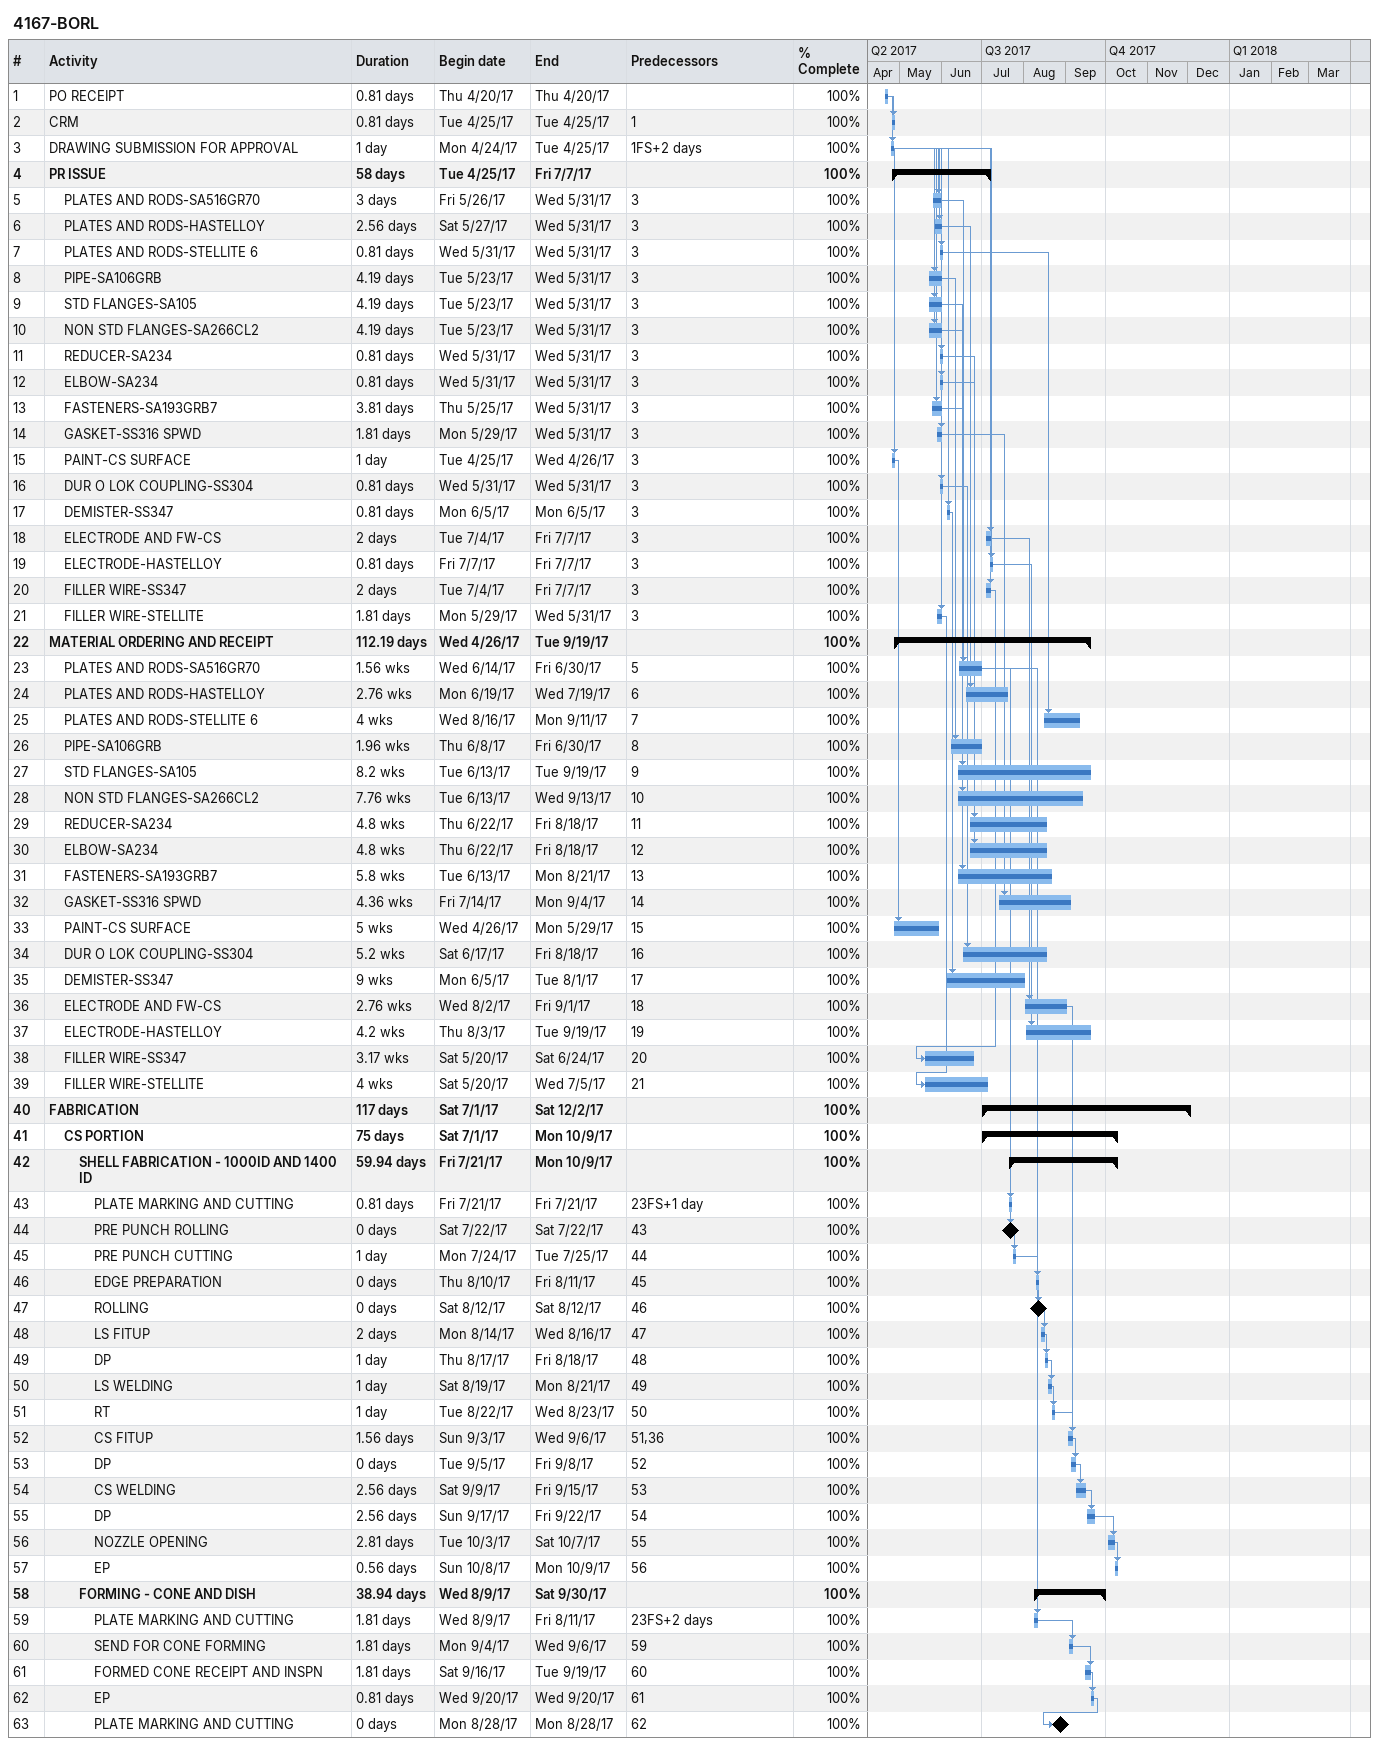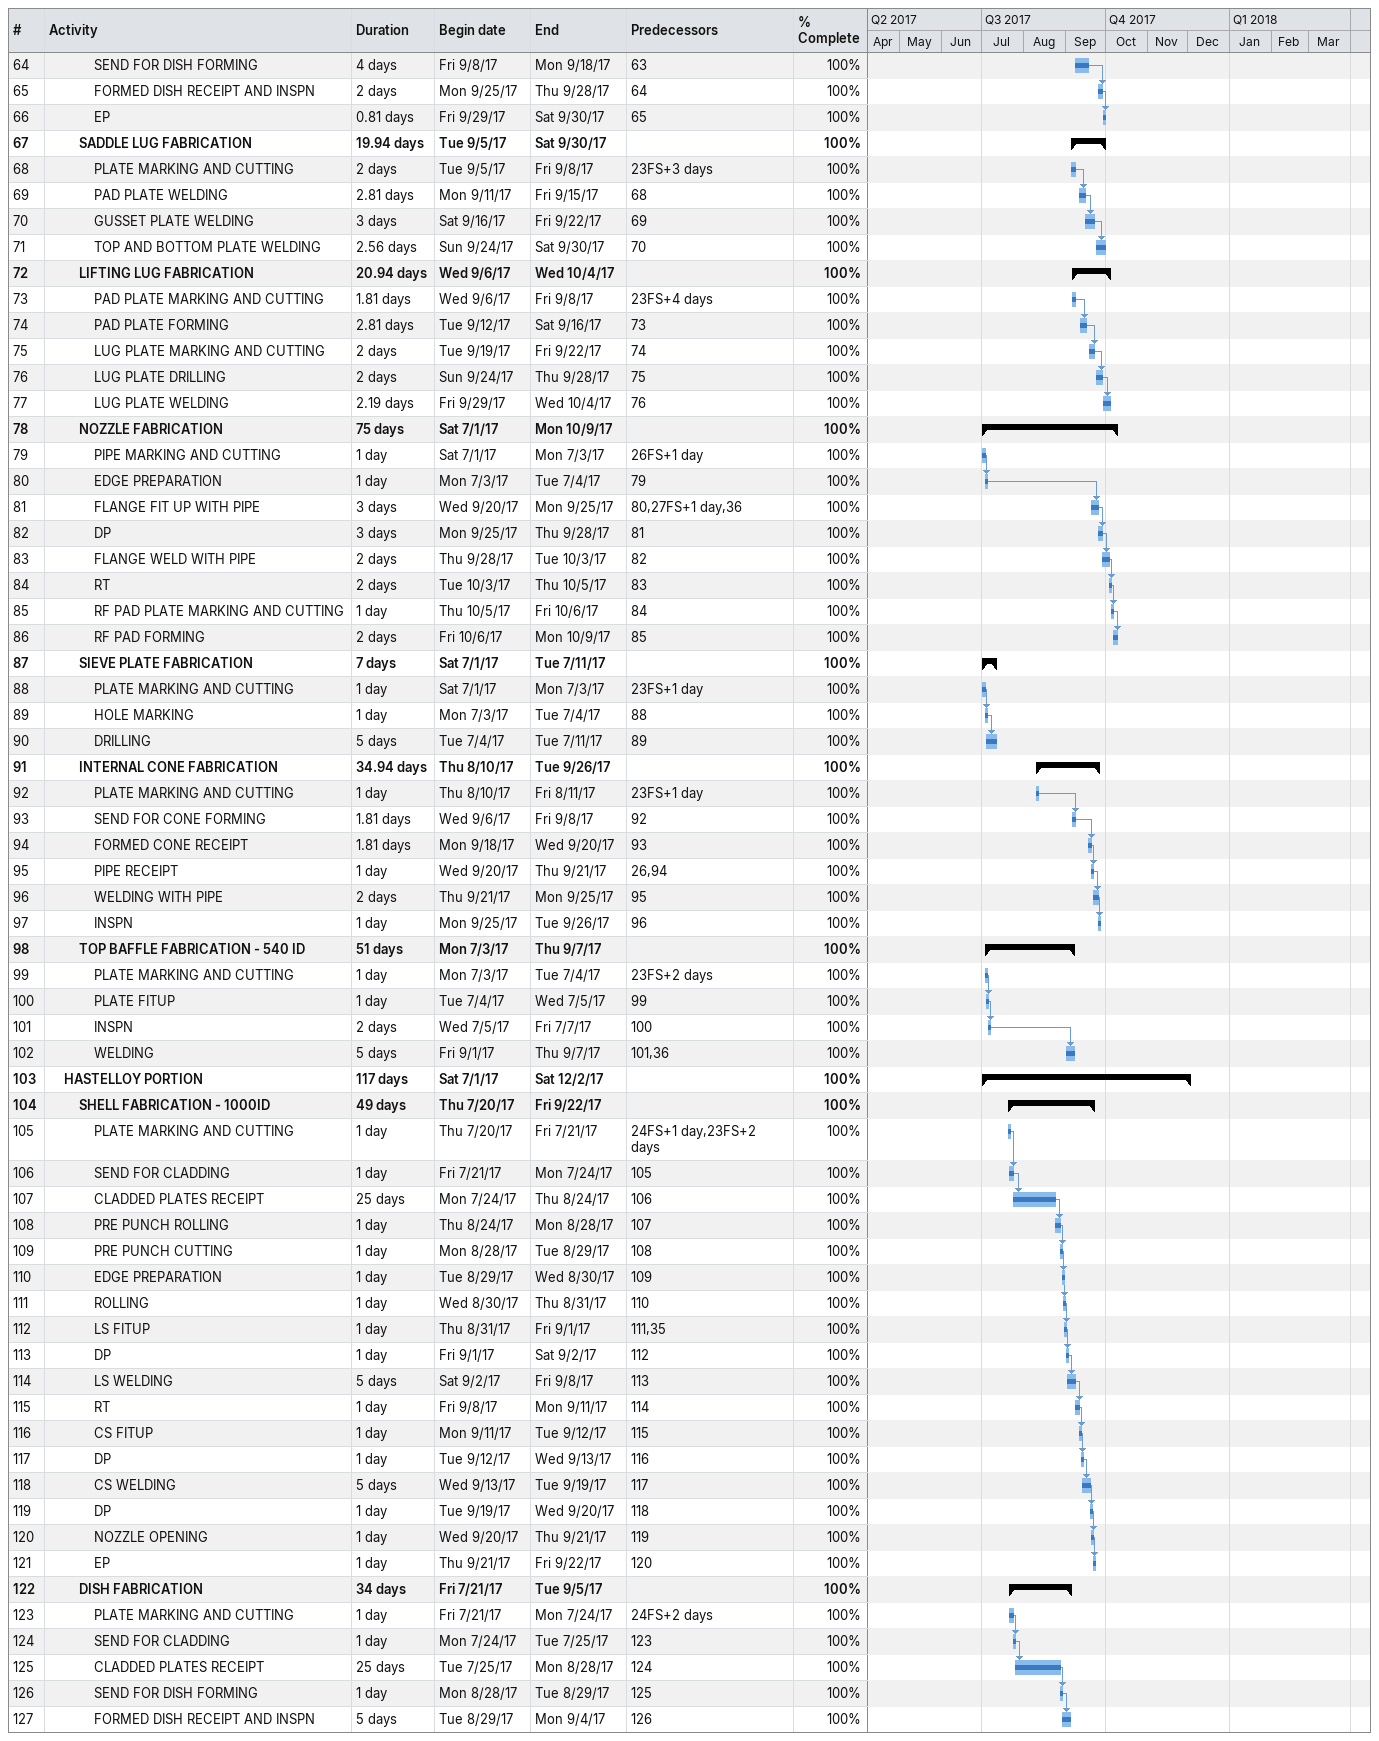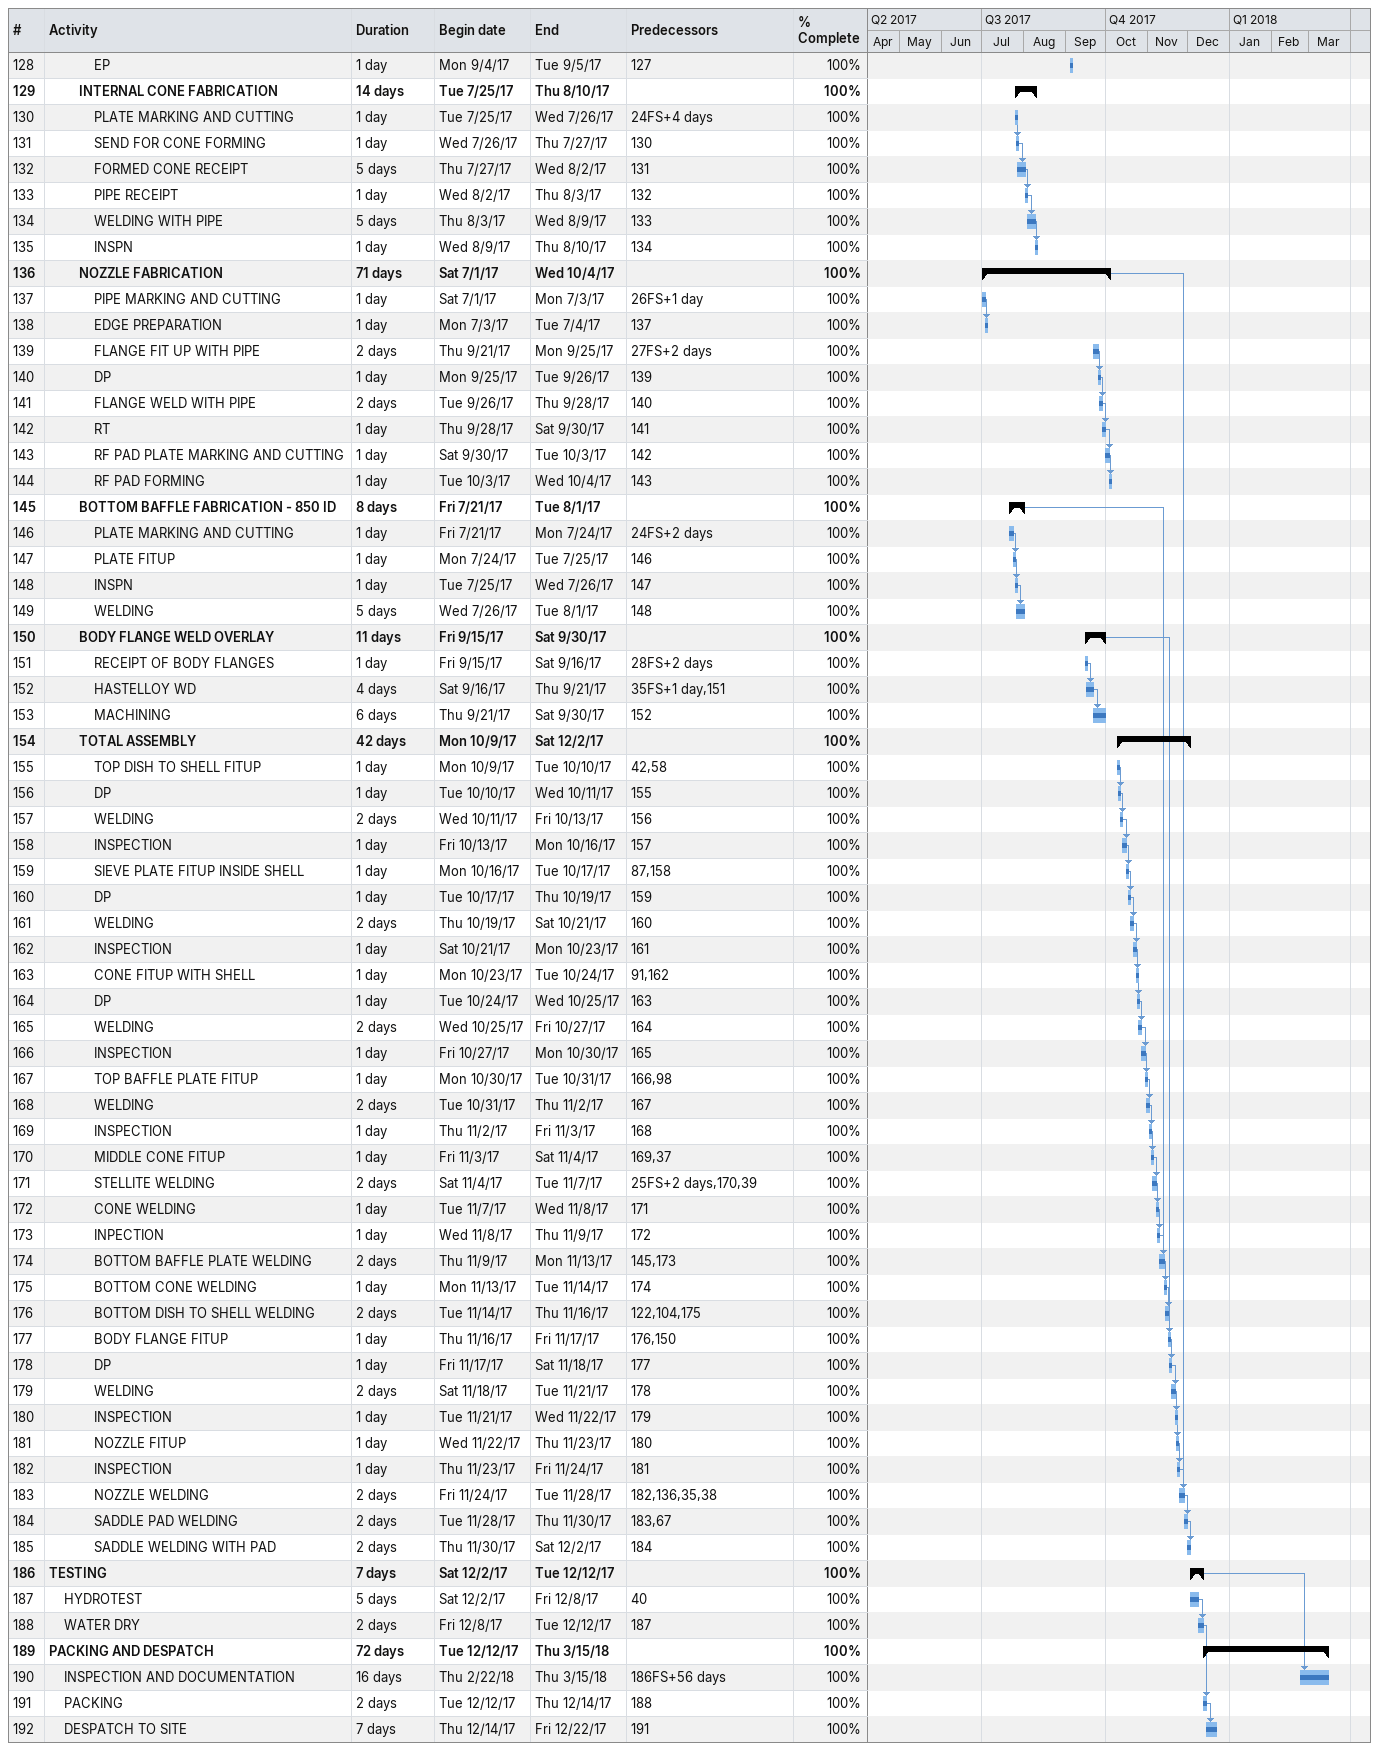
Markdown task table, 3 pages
4167-BORL

| ID | Level | Task | Duration | Start | Finish | Predecessors | % complete |
|---|---|---|---|---|---|---|---|
| 1 | 1 | PO RECEIPT | 0.81d | 2017-04-20 | 2017-04-20 |  | 100 |
| 2 | 1 | CRM | 0.81d | 2017-04-25 | 2017-04-25 | 1 | 100 |
| 3 | 1 | DRAWING SUBMISSION FOR APPROVAL | 1d | 2017-04-24 | 2017-04-25 | 1FS+2d | 100 |
| 4 | 1 | **PR ISSUE** | 58d | 2017-04-25 | 2017-07-07 |  | 100 |
| 5 | 2 | PLATES AND RODS-SA516GR70 | 3d | 2017-05-26 | 2017-05-31 | 3 | 100 |
| 6 | 2 | PLATES AND RODS-HASTELLOY | 2.56d | 2017-05-27 | 2017-05-31 | 3 | 100 |
| 7 | 2 | PLATES AND RODS-STELLITE 6 | 0.81d | 2017-05-31 | 2017-05-31 | 3 | 100 |
| 8 | 2 | PIPE-SA106GRB | 4.19d | 2017-05-23 | 2017-05-31 | 3 | 100 |
| 9 | 2 | STD FLANGES-SA105 | 4.19d | 2017-05-23 | 2017-05-31 | 3 | 100 |
| 10 | 2 | NON STD FLANGES-SA266CL2 | 4.19d | 2017-05-23 | 2017-05-31 | 3 | 100 |
| 11 | 2 | REDUCER-SA234 | 0.81d | 2017-05-31 | 2017-05-31 | 3 | 100 |
| 12 | 2 | ELBOW-SA234 | 0.81d | 2017-05-31 | 2017-05-31 | 3 | 100 |
| 13 | 2 | FASTENERS-SA193GRB7 | 3.81d | 2017-05-25 | 2017-05-31 | 3 | 100 |
| 14 | 2 | GASKET-SS316 SPWD | 1.81d | 2017-05-29 | 2017-05-31 | 3 | 100 |
| 15 | 2 | PAINT-CS SURFACE | 1d | 2017-04-25 | 2017-04-26 | 3 | 100 |
| 16 | 2 | DUR O LOK COUPLING-SS304 | 0.81d | 2017-05-31 | 2017-05-31 | 3 | 100 |
| 17 | 2 | DEMISTER-SS347 | 0.81d | 2017-06-05 | 2017-06-05 | 3 | 100 |
| 18 | 2 | ELECTRODE AND FW-CS | 2d | 2017-07-04 | 2017-07-07 | 3 | 100 |
| 19 | 2 | ELECTRODE-HASTELLOY | 0.81d | 2017-07-07 | 2017-07-07 | 3 | 100 |
| 20 | 2 | FILLER WIRE-SS347 | 2d | 2017-07-04 | 2017-07-07 | 3 | 100 |
| 21 | 2 | FILLER WIRE-STELLITE | 1.81d | 2017-05-29 | 2017-05-31 | 3 | 100 |
| 22 | 1 | **MATERIAL ORDERING AND RECEIPT** | 112.19d | 2017-04-26 | 2017-09-19 |  | 100 |
| 23 | 2 | PLATES AND RODS-SA516GR70 | 1.56w | 2017-06-14 | 2017-06-30 | 5 | 100 |
| 24 | 2 | PLATES AND RODS-HASTELLOY | 2.76w | 2017-06-19 | 2017-07-19 | 6 | 100 |
| 25 | 2 | PLATES AND RODS-STELLITE 6 | 4w | 2017-08-16 | 2017-09-11 | 7 | 100 |
| 26 | 2 | PIPE-SA106GRB | 1.96w | 2017-06-08 | 2017-06-30 | 8 | 100 |
| 27 | 2 | STD FLANGES-SA105 | 8.2w | 2017-06-13 | 2017-09-19 | 9 | 100 |
| 28 | 2 | NON STD FLANGES-SA266CL2 | 7.76w | 2017-06-13 | 2017-09-13 | 10 | 100 |
| 29 | 2 | REDUCER-SA234 | 4.8w | 2017-06-22 | 2017-08-18 | 11 | 100 |
| 30 | 2 | ELBOW-SA234 | 4.8w | 2017-06-22 | 2017-08-18 | 12 | 100 |
| 31 | 2 | FASTENERS-SA193GRB7 | 5.8w | 2017-06-13 | 2017-08-21 | 13 | 100 |
| 32 | 2 | GASKET-SS316 SPWD | 4.36w | 2017-07-14 | 2017-09-04 | 14 | 100 |
| 33 | 2 | PAINT-CS SURFACE | 5w | 2017-04-26 | 2017-05-29 | 15 | 100 |
| 34 | 2 | DUR O LOK COUPLING-SS304 | 5.2w | 2017-06-17 | 2017-08-18 | 16 | 100 |
| 35 | 2 | DEMISTER-SS347 | 9w | 2017-06-05 | 2017-08-01 | 17 | 100 |
| 36 | 2 | ELECTRODE AND FW-CS | 2.76w | 2017-08-02 | 2017-09-01 | 18 | 100 |
| 37 | 2 | ELECTRODE-HASTELLOY | 4.2w | 2017-08-03 | 2017-09-19 | 19 | 100 |
| 38 | 2 | FILLER WIRE-SS347 | 3.17w | 2017-05-20 | 2017-06-24 | 20 | 100 |
| 39 | 2 | FILLER WIRE-STELLITE | 4w | 2017-05-20 | 2017-07-05 | 21 | 100 |
| 40 | 1 | **FABRICATION** | 117d | 2017-07-01 | 2017-12-02 |  | 100 |
| 41 | 2 | **CS PORTION** | 75d | 2017-07-01 | 2017-10-09 |  | 100 |
| 42 | 3 | **SHELL FABRICATION - 1000ID AND 1400 ID** | 59.94d | 2017-07-21 | 2017-10-09 |  | 100 |
| 43 | 4 | PLATE MARKING AND CUTTING | 0.81d | 2017-07-21 | 2017-07-21 | 23FS+1d | 100 |
| 44 | 4 | PRE PUNCH ROLLING | 0d | 2017-07-22 | 2017-07-22 | 43 | 100 |
| 45 | 4 | PRE PUNCH CUTTING | 1d | 2017-07-24 | 2017-07-25 | 44 | 100 |
| 46 | 4 | EDGE PREPARATION | 0d | 2017-08-10 | 2017-08-11 | 45 | 100 |
| 47 | 4 | ROLLING | 0d | 2017-08-12 | 2017-08-12 | 46 | 100 |
| 48 | 4 | LS FITUP | 2d | 2017-08-14 | 2017-08-16 | 47 | 100 |
| 49 | 4 | DP | 1d | 2017-08-17 | 2017-08-18 | 48 | 100 |
| 50 | 4 | LS WELDING | 1d | 2017-08-19 | 2017-08-21 | 49 | 100 |
| 51 | 4 | RT | 1d | 2017-08-22 | 2017-08-23 | 50 | 100 |
| 52 | 4 | CS FITUP | 1.56d | 2017-09-03 | 2017-09-06 | 51, 36 | 100 |
| 53 | 4 | DP | 0d | 2017-09-05 | 2017-09-08 | 52 | 100 |
| 54 | 4 | CS WELDING | 2.56d | 2017-09-09 | 2017-09-15 | 53 | 100 |
| 55 | 4 | DP | 2.56d | 2017-09-17 | 2017-09-22 | 54 | 100 |
| 56 | 4 | NOZZLE OPENING | 2.81d | 2017-10-03 | 2017-10-07 | 55 | 100 |
| 57 | 4 | EP | 0.56d | 2017-10-08 | 2017-10-09 | 56 | 100 |
| 58 | 3 | **FORMING - CONE AND DISH** | 38.94d | 2017-08-09 | 2017-09-30 |  | 100 |
| 59 | 4 | PLATE MARKING AND CUTTING | 1.81d | 2017-08-09 | 2017-08-11 | 23FS+2d | 100 |
| 60 | 4 | SEND FOR CONE FORMING | 1.81d | 2017-09-04 | 2017-09-06 | 59 | 100 |
| 61 | 4 | FORMED CONE RECEIPT AND INSPN | 1.81d | 2017-09-16 | 2017-09-19 | 60 | 100 |
| 62 | 4 | EP | 0.81d | 2017-09-20 | 2017-09-20 | 61 | 100 |
| 63 | 4 | PLATE MARKING AND CUTTING | 0d | 2017-08-28 | 2017-08-28 | 62 | 100 |
| 64 | 4 | SEND FOR DISH FORMING | 4d | 2017-09-08 | 2017-09-18 | 63 | 100 |
| 65 | 4 | FORMED DISH RECEIPT AND INSPN | 2d | 2017-09-25 | 2017-09-28 | 64 | 100 |
| 66 | 4 | EP | 0.81d | 2017-09-29 | 2017-09-30 | 65 | 100 |
| 67 | 3 | **SADDLE LUG FABRICATION** | 19.94d | 2017-09-05 | 2017-09-30 |  | 100 |
| 68 | 4 | PLATE MARKING AND CUTTING | 2d | 2017-09-05 | 2017-09-08 | 23FS+3d | 100 |
| 69 | 4 | PAD PLATE WELDING | 2.81d | 2017-09-11 | 2017-09-15 | 68 | 100 |
| 70 | 4 | GUSSET PLATE WELDING | 3d | 2017-09-16 | 2017-09-22 | 69 | 100 |
| 71 | 4 | TOP AND BOTTOM PLATE WELDING | 2.56d | 2017-09-24 | 2017-09-30 | 70 | 100 |
| 72 | 3 | **LIFTING LUG FABRICATION** | 20.94d | 2017-09-06 | 2017-10-04 |  | 100 |
| 73 | 4 | PAD PLATE MARKING AND CUTTING | 1.81d | 2017-09-06 | 2017-09-08 | 23FS+4d | 100 |
| 74 | 4 | PAD PLATE FORMING | 2.81d | 2017-09-12 | 2017-09-16 | 73 | 100 |
| 75 | 4 | LUG PLATE MARKING AND CUTTING | 2d | 2017-09-19 | 2017-09-22 | 74 | 100 |
| 76 | 4 | LUG PLATE DRILLING | 2d | 2017-09-24 | 2017-09-28 | 75 | 100 |
| 77 | 4 | LUG PLATE WELDING | 2.19d | 2017-09-29 | 2017-10-04 | 76 | 100 |
| 78 | 3 | **NOZZLE FABRICATION** | 75d | 2017-07-01 | 2017-10-09 |  | 100 |
| 79 | 4 | PIPE MARKING AND CUTTING | 1d | 2017-07-01 | 2017-07-03 | 26FS+1d | 100 |
| 80 | 4 | EDGE PREPARATION | 1d | 2017-07-03 | 2017-07-04 | 79 | 100 |
| 81 | 4 | FLANGE FIT UP WITH PIPE | 3d | 2017-09-20 | 2017-09-25 | 80, 27FS+1d, 36 | 100 |
| 82 | 4 | DP | 3d | 2017-09-25 | 2017-09-28 | 81 | 100 |
| 83 | 4 | FLANGE WELD WITH PIPE | 2d | 2017-09-28 | 2017-10-03 | 82 | 100 |
| 84 | 4 | RT | 2d | 2017-10-03 | 2017-10-05 | 83 | 100 |
| 85 | 4 | RF PAD PLATE MARKING AND CUTTING | 1d | 2017-10-05 | 2017-10-06 | 84 | 100 |
| 86 | 4 | RF PAD FORMING | 2d | 2017-10-06 | 2017-10-09 | 85 | 100 |
| 87 | 3 | **SIEVE PLATE FABRICATION** | 7d | 2017-07-01 | 2017-07-11 |  | 100 |
| 88 | 4 | PLATE MARKING AND CUTTING | 1d | 2017-07-01 | 2017-07-03 | 23FS+1d | 100 |
| 89 | 4 | HOLE MARKING | 1d | 2017-07-03 | 2017-07-04 | 88 | 100 |
| 90 | 4 | DRILLING | 5d | 2017-07-04 | 2017-07-11 | 89 | 100 |
| 91 | 3 | **INTERNAL CONE FABRICATION** | 34.94d | 2017-08-10 | 2017-09-26 |  | 100 |
| 92 | 4 | PLATE MARKING AND CUTTING | 1d | 2017-08-10 | 2017-08-11 | 23FS+1d | 100 |
| 93 | 4 | SEND FOR CONE FORMING | 1.81d | 2017-09-06 | 2017-09-08 | 92 | 100 |
| 94 | 4 | FORMED CONE RECEIPT | 1.81d | 2017-09-18 | 2017-09-20 | 93 | 100 |
| 95 | 4 | PIPE RECEIPT | 1d | 2017-09-20 | 2017-09-21 | 26, 94 | 100 |
| 96 | 4 | WELDING WITH PIPE | 2d | 2017-09-21 | 2017-09-25 | 95 | 100 |
| 97 | 4 | INSPN | 1d | 2017-09-25 | 2017-09-26 | 96 | 100 |
| 98 | 3 | **TOP BAFFLE FABRICATION - 540 ID** | 51d | 2017-07-03 | 2017-09-07 |  | 100 |
| 99 | 4 | PLATE MARKING AND CUTTING | 1d | 2017-07-03 | 2017-07-04 | 23FS+2d | 100 |
| 100 | 4 | PLATE FITUP | 1d | 2017-07-04 | 2017-07-05 | 99 | 100 |
| 101 | 4 | INSPN | 2d | 2017-07-05 | 2017-07-07 | 100 | 100 |
| 102 | 4 | WELDING | 5d | 2017-09-01 | 2017-09-07 | 101, 36 | 100 |
| 103 | 2 | **HASTELLOY PORTION** | 117d | 2017-07-01 | 2017-12-02 |  | 100 |
| 104 | 3 | **SHELL FABRICATION - 1000ID** | 49d | 2017-07-20 | 2017-09-22 |  | 100 |
| 105 | 4 | PLATE MARKING AND CUTTING | 1d | 2017-07-20 | 2017-07-21 | 24FS+1d, 23FS+2d | 100 |
| 106 | 4 | SEND FOR CLADDING | 1d | 2017-07-21 | 2017-07-24 | 105 | 100 |
| 107 | 4 | CLADDED PLATES RECEIPT | 25d | 2017-07-24 | 2017-08-24 | 106 | 100 |
| 108 | 4 | PRE PUNCH ROLLING | 1d | 2017-08-24 | 2017-08-28 | 107 | 100 |
| 109 | 4 | PRE PUNCH CUTTING | 1d | 2017-08-28 | 2017-08-29 | 108 | 100 |
| 110 | 4 | EDGE PREPARATION | 1d | 2017-08-29 | 2017-08-30 | 109 | 100 |
| 111 | 4 | ROLLING | 1d | 2017-08-30 | 2017-08-31 | 110 | 100 |
| 112 | 4 | LS FITUP | 1d | 2017-08-31 | 2017-09-01 | 111, 35 | 100 |
| 113 | 4 | DP | 1d | 2017-09-01 | 2017-09-02 | 112 | 100 |
| 114 | 4 | LS WELDING | 5d | 2017-09-02 | 2017-09-08 | 113 | 100 |
| 115 | 4 | RT | 1d | 2017-09-08 | 2017-09-11 | 114 | 100 |
| 116 | 4 | CS FITUP | 1d | 2017-09-11 | 2017-09-12 | 115 | 100 |
| 117 | 4 | DP | 1d | 2017-09-12 | 2017-09-13 | 116 | 100 |
| 118 | 4 | CS WELDING | 5d | 2017-09-13 | 2017-09-19 | 117 | 100 |
| 119 | 4 | DP | 1d | 2017-09-19 | 2017-09-20 | 118 | 100 |
| 120 | 4 | NOZZLE OPENING | 1d | 2017-09-20 | 2017-09-21 | 119 | 100 |
| 121 | 4 | EP | 1d | 2017-09-21 | 2017-09-22 | 120 | 100 |
| 122 | 3 | **DISH FABRICATION** | 34d | 2017-07-21 | 2017-09-05 |  | 100 |
| 123 | 4 | PLATE MARKING AND CUTTING | 1d | 2017-07-21 | 2017-07-24 | 24FS+2d | 100 |
| 124 | 4 | SEND FOR CLADDING | 1d | 2017-07-24 | 2017-07-25 | 123 | 100 |
| 125 | 4 | CLADDED PLATES RECEIPT | 25d | 2017-07-25 | 2017-08-28 | 124 | 100 |
| 126 | 4 | SEND FOR DISH FORMING | 1d | 2017-08-28 | 2017-08-29 | 125 | 100 |
| 127 | 4 | FORMED DISH RECEIPT AND INSPN | 5d | 2017-08-29 | 2017-09-04 | 126 | 100 |
| 128 | 4 | EP | 1d | 2017-09-04 | 2017-09-05 | 127 | 100 |
| 129 | 3 | **INTERNAL CONE FABRICATION** | 14d | 2017-07-25 | 2017-08-10 |  | 100 |
| 130 | 4 | PLATE MARKING AND CUTTING | 1d | 2017-07-25 | 2017-07-26 | 24FS+4d | 100 |
| 131 | 4 | SEND FOR CONE FORMING | 1d | 2017-07-26 | 2017-07-27 | 130 | 100 |
| 132 | 4 | FORMED CONE RECEIPT | 5d | 2017-07-27 | 2017-08-02 | 131 | 100 |
| 133 | 4 | PIPE RECEIPT | 1d | 2017-08-02 | 2017-08-03 | 132 | 100 |
| 134 | 4 | WELDING WITH PIPE | 5d | 2017-08-03 | 2017-08-09 | 133 | 100 |
| 135 | 4 | INSPN | 1d | 2017-08-09 | 2017-08-10 | 134 | 100 |
| 136 | 3 | **NOZZLE FABRICATION** | 71d | 2017-07-01 | 2017-10-04 |  | 100 |
| 137 | 4 | PIPE MARKING AND CUTTING | 1d | 2017-07-01 | 2017-07-03 | 26FS+1d | 100 |
| 138 | 4 | EDGE PREPARATION | 1d | 2017-07-03 | 2017-07-04 | 137 | 100 |
| 139 | 4 | FLANGE FIT UP WITH PIPE | 2d | 2017-09-21 | 2017-09-25 | 27FS+2d | 100 |
| 140 | 4 | DP | 1d | 2017-09-25 | 2017-09-26 | 139 | 100 |
| 141 | 4 | FLANGE WELD WITH PIPE | 2d | 2017-09-26 | 2017-09-28 | 140 | 100 |
| 142 | 4 | RT | 1d | 2017-09-28 | 2017-09-30 | 141 | 100 |
| 143 | 4 | RF PAD PLATE MARKING AND CUTTING | 1d | 2017-09-30 | 2017-10-03 | 142 | 100 |
| 144 | 4 | RF PAD FORMING | 1d | 2017-10-03 | 2017-10-04 | 143 | 100 |
| 145 | 3 | **BOTTOM BAFFLE FABRICATION - 850 ID** | 8d | 2017-07-21 | 2017-08-01 |  | 100 |
| 146 | 4 | PLATE MARKING AND CUTTING | 1d | 2017-07-21 | 2017-07-24 | 24FS+2d | 100 |
| 147 | 4 | PLATE FITUP | 1d | 2017-07-24 | 2017-07-25 | 146 | 100 |
| 148 | 4 | INSPN | 1d | 2017-07-25 | 2017-07-26 | 147 | 100 |
| 149 | 4 | WELDING | 5d | 2017-07-26 | 2017-08-01 | 148 | 100 |
| 150 | 3 | **BODY FLANGE WELD OVERLAY** | 11d | 2017-09-15 | 2017-09-30 |  | 100 |
| 151 | 4 | RECEIPT OF BODY FLANGES | 1d | 2017-09-15 | 2017-09-16 | 28FS+2d | 100 |
| 152 | 4 | HASTELLOY WD | 4d | 2017-09-16 | 2017-09-21 | 35FS+1d, 151 | 100 |
| 153 | 4 | MACHINING | 6d | 2017-09-21 | 2017-09-30 | 152 | 100 |
| 154 | 3 | **TOTAL ASSEMBLY** | 42d | 2017-10-09 | 2017-12-02 |  | 100 |
| 155 | 4 | TOP DISH TO SHELL FITUP | 1d | 2017-10-09 | 2017-10-10 | 42, 58 | 100 |
| 156 | 4 | DP | 1d | 2017-10-10 | 2017-10-11 | 155 | 100 |
| 157 | 4 | WELDING | 2d | 2017-10-11 | 2017-10-13 | 156 | 100 |
| 158 | 4 | INSPECTION | 1d | 2017-10-13 | 2017-10-16 | 157 | 100 |
| 159 | 4 | SIEVE PLATE FITUP INSIDE SHELL | 1d | 2017-10-16 | 2017-10-17 | 87, 158 | 100 |
| 160 | 4 | DP | 1d | 2017-10-17 | 2017-10-19 | 159 | 100 |
| 161 | 4 | WELDING | 2d | 2017-10-19 | 2017-10-21 | 160 | 100 |
| 162 | 4 | INSPECTION | 1d | 2017-10-21 | 2017-10-23 | 161 | 100 |
| 163 | 4 | CONE FITUP WITH SHELL | 1d | 2017-10-23 | 2017-10-24 | 91, 162 | 100 |
| 164 | 4 | DP | 1d | 2017-10-24 | 2017-10-25 | 163 | 100 |
| 165 | 4 | WELDING | 2d | 2017-10-25 | 2017-10-27 | 164 | 100 |
| 166 | 4 | INSPECTION | 1d | 2017-10-27 | 2017-10-30 | 165 | 100 |
| 167 | 4 | TOP BAFFLE PLATE FITUP | 1d | 2017-10-30 | 2017-10-31 | 166, 98 | 100 |
| 168 | 4 | WELDING | 2d | 2017-10-31 | 2017-11-02 | 167 | 100 |
| 169 | 4 | INSPECTION | 1d | 2017-11-02 | 2017-11-03 | 168 | 100 |
| 170 | 4 | MIDDLE CONE FITUP | 1d | 2017-11-03 | 2017-11-04 | 169, 37 | 100 |
| 171 | 4 | STELLITE WELDING | 2d | 2017-11-04 | 2017-11-07 | 25FS+2d, 170, 39 | 100 |
| 172 | 4 | CONE WELDING | 1d | 2017-11-07 | 2017-11-08 | 171 | 100 |
| 173 | 4 | INPECTION | 1d | 2017-11-08 | 2017-11-09 | 172 | 100 |
| 174 | 4 | BOTTOM BAFFLE PLATE WELDING | 2d | 2017-11-09 | 2017-11-13 | 145, 173 | 100 |
| 175 | 4 | BOTTOM CONE WELDING | 1d | 2017-11-13 | 2017-11-14 | 174 | 100 |
| 176 | 4 | BOTTOM DISH TO SHELL WELDING | 2d | 2017-11-14 | 2017-11-16 | 122, 104, 175 | 100 |
| 177 | 4 | BODY FLANGE FITUP | 1d | 2017-11-16 | 2017-11-17 | 176, 150 | 100 |
| 178 | 4 | DP | 1d | 2017-11-17 | 2017-11-18 | 177 | 100 |
| 179 | 4 | WELDING | 2d | 2017-11-18 | 2017-11-21 | 178 | 100 |
| 180 | 4 | INSPECTION | 1d | 2017-11-21 | 2017-11-22 | 179 | 100 |
| 181 | 4 | NOZZLE FITUP | 1d | 2017-11-22 | 2017-11-23 | 180 | 100 |
| 182 | 4 | INSPECTION | 1d | 2017-11-23 | 2017-11-24 | 181 | 100 |
| 183 | 4 | NOZZLE WELDING | 2d | 2017-11-24 | 2017-11-28 | 182, 136, 35, 38 | 100 |
| 184 | 4 | SADDLE PAD WELDING | 2d | 2017-11-28 | 2017-11-30 | 183, 67 | 100 |
| 185 | 4 | SADDLE WELDING WITH PAD | 2d | 2017-11-30 | 2017-12-02 | 184 | 100 |
| 186 | 1 | **TESTING** | 7d | 2017-12-02 | 2017-12-12 |  | 100 |
| 187 | 2 | HYDROTEST | 5d | 2017-12-02 | 2017-12-08 | 40 | 100 |
| 188 | 2 | WATER DRY | 2d | 2017-12-08 | 2017-12-12 | 187 | 100 |
| 189 | 1 | **PACKING AND DESPATCH** | 72d | 2017-12-12 | 2018-03-15 |  | 100 |
| 190 | 2 | INSPECTION AND DOCUMENTATION | 16d | 2018-02-22 | 2018-03-15 | 186FS+56d | 100 |
| 191 | 2 | PACKING | 2d | 2017-12-12 | 2017-12-14 | 188 | 100 |
| 192 | 2 | DESPATCH TO SITE | 7d | 2017-12-14 | 2017-12-22 | 191 | 100 |
